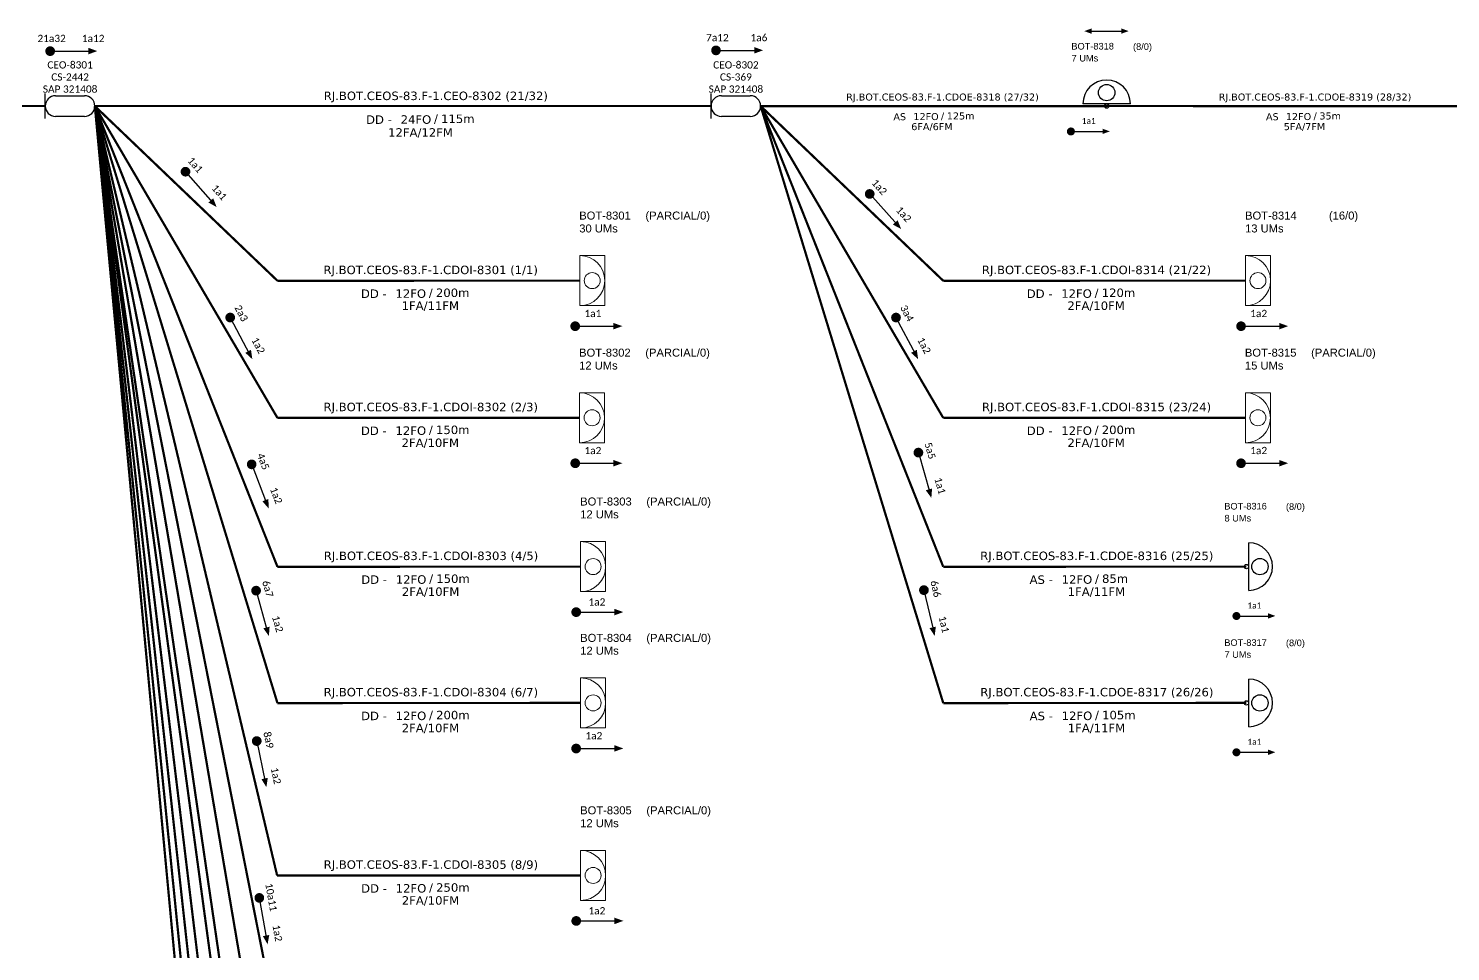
# Model space of a CAD drawing. Header units: metres. Extents: x -2 to 839, y -1 to 593.
# Drawn here: x 392.7 to 620.2, y 219 to 366.7 of the extents above; entities that cross this region are included whole.
import ezdxf
from ezdxf.enums import TextEntityAlignment as Align

# ---------------------------------------------------------------- set-up
doc = ezdxf.new("R2010")
doc.units = ezdxf.units.M
for name, color, linetype, lineweight in [("20.0-LEGENDA DOS CDO'S", 1, 'Continuous', 0), ('20.1-CDO_INTERIOR', 1, 'Continuous', 0), ('20.2-CDO_POSTE', 1, 'Continuous', 5), ('40.1-ETIQUETAS', 1, 'Continuous', 20)]:
    doc.layers.add(name, color=color, linetype=linetype, lineweight=lineweight)
for name, color, linetype in [('20.4-CEOS', 1, 'Continuous'), ('CAP a instalar', 1, 'Continuous'), ('CD de instalação futura', 8, 'Continuous'), ('SETA', 7, 'Continuous'), ('UNIFILAR', 7, 'Continuous')]:
    doc.layers.add(name, color=color, linetype=linetype)
doc.styles.add('ARIAL', font='arial.ttf')
doc.styles.add('siredit', font='verdana.ttf')
doc.styles.get("Standard").update_dxf_attribs({"font": 'arial.ttf'})
doc.linetypes.add('FENCELINE1', pattern='A,0.25,-0.1,[133,ltypeshp.shx,S=0.1,R=0,X=-0.1,Y=0],-0.1,1', length=1.45)

# ---------------------------------------------------------------- blocks, each defined once
blk = doc.blocks.new('CDOI_INT')
at = {"layer": '20.1-CDO_INTERIOR', "color": 0, "lineweight": 18}
blk.add_lwpolyline([(4.25, -4.25), (4.25, 4.25), (0, 4.25), (0, -4.25)], close=True, dxfattribs=at)
blk.add_circle((2.12, 0), 1.36, dxfattribs=at)
blk.add_arc((0, 0), 4.25, 270, 90, dxfattribs=at)
at = {"layer": "20.0-LEGENDA DOS CDO'S", "color": 0, "style": 'ARIAL'}
for tag, p in [('CDO_N', (-0.08, 10.38)), ('SPLITER_1', (21.18, 10.38)), ('SPLITER_2', (21.19, 8.68)), ('SAP', (-0.08, 6.23)), ('SURVEY', (-0.08, 8.2)), ('1:XX', (5.94, -2.22)), ('UMS', (5.94, -4.24))]:
    blk.add_attdef(tag, p, '', height=1.36, dxfattribs=at)
blk.add_attdef('FIBRAS_UTILIZADAS', text='', height=1.36, dxfattribs=at).set_placement((15.34, 10.38), align=Align.CENTER)
blk = doc.blocks.new('ETIQUETA_RS5F')
at = {"layer": '40.1-ETIQUETAS', "color": 0, "style": 'siredit'}
blk.add_text('/', height=1.5, dxfattribs=at).set_placement((1.55, -1.95), align=Align.MIDDLE_RIGHT)
for tag, p in [('ETIQUETA_R_SECUNDARIA', (1.18, 2.1)), ('ETIQUETA_R_PRIMARIA', (1.18, 4.1)), ('F_ATIVAS/F_MORTAS', (1.11, -4.24))]:
    blk.add_attdef(tag, text='', height=1.5, dxfattribs=at).set_placement(p, align=Align.MIDDLE_CENTER)
for tag, p in [('TIPO_CABO', (-6.62, -2.12)), ('CAP_CABO', (0.37, -2.09))]:
    blk.add_attdef(tag, text='', height=1.5, dxfattribs=at).set_placement(p, align=Align.MIDDLE_RIGHT)
blk.add_attdef('METROS', text='', height=1.5, dxfattribs=at).set_placement((2.11, -1.95), align=Align.MIDDLE_LEFT)
for tag, p in [('FUSÃO_1', (0.82, -8.39)), ('FUSÃO_2', (0.82, -10.6)), ('FUSÃO_3', (0.82, -12.93)), ('FUSÃO_4', (0.82, -15.14)), ('FUSÃO_5', (0.82, -17.16))]:
    blk.add_attdef(tag, text='', height=1.5, dxfattribs=at).set_placement(p, align=Align.CENTER)
blk = doc.blocks.new('CDOE-TEXTO PADRÃO')
at = {"layer": "20.0-LEGENDA DOS CDO'S", "color": 0, "style": 'ARIAL'}
for tag, p in [('CDO_N', (0.49, 7.39)), ('CORDOALHA', (0.5, 4.33)), ('SAP', (0.51, 1.67)), ('SPLITER_1', (0.59, -0.91)), ('SPLITER_2', (0.6, -3.55)), ('(XX-XX_F)S', (0.54, -8.29)), ('(XX-XX_L)S', (0.55, -10.83)), ('UMS', (0.55, -13.15))]:
    blk.add_attdef(tag, p, '', height=1.7, rotation=0.118, dxfattribs=at)
blk.add_attdef('FIBRAS_UTILIZADAS', text='', height=1.7, rotation=0.118, dxfattribs=at).set_placement((19.77, 7.43), align=Align.CENTER)
blk = doc.blocks.new('SAN')
at = {"layer": 'SETA'}
blk.add_lwpolyline([(-2.58, 0), (6.02, 0)], dxfattribs=at)
for points in [[(-2.1, -0.66), (-3.93, 0), (-2.1, 0.67)], [(5.33, 0.68), (7.16, 0.01), (5.33, -0.65)]]:
    blk.add_solid(points, dxfattribs=at)

msp = doc.modelspace()

# ---------------------------------------------------------------- linework, layer by layer
at = {"color": 7}
for p, q in [((569.02, 354.63), (561.4, 354.63)), ((587.94, 276.78), (587.94, 284.39)), ((587.94, 254.97), (587.94, 262.58))]:
    msp.add_line(p, q, dxfattribs=at)
at = {"const_width": 0.774}
for points in [[(395.76, 363.06, 1), (396.54, 363.06, 1)], [(502.31, 363.18, 1), (503.08, 363.18, 1)], [(417.55, 344.06, 1), (418.06, 343.48, 1)], [(527.03, 340.5, 1), (527.55, 339.92, 1)], [(424.78, 320.78, 1), (425.14, 320.09, 1)], [(531.32, 320.78, 1), (531.68, 320.09, 1)], [(479.78, 319.05, 1), (480.56, 319.05, 1)], [(586.33, 319.05, 1), (587.1, 319.05, 1)], [(534.98, 299.2, 1), (535.19, 298.45, 1)], [(428.26, 297.3, 1), (428.53, 296.58, 1)], [(479.78, 297.12, 1), (480.56, 297.12, 1)], [(586.33, 297.12, 1), (587.1, 297.12, 1)], [(429, 277.11, 1), (429.21, 276.36, 1)], [(535.88, 277.2, 1), (536.06, 276.44, 1)], [(479.94, 273.3, 1), (480.72, 273.3, 1)], [(429.13, 253.05, 1), (429.28, 252.29, 1)], [(479.93, 251.48, 1), (480.71, 251.48, 1)], [(429.55, 227.96, 1), (429.69, 227.2, 1)], [(479.94, 223.89, 1), (480.72, 223.89, 1)]]:
    msp.add_lwpolyline(points, format="xyb", close=True, dxfattribs=at)
at = {"color": 7, "const_width": 0.64}
for points in [[(559.17, 350.21, 1), (559.81, 350.21, 1)], [(585.66, 272.68, 1), (586.3, 272.68, 1)], [(585.66, 250.87, 1), (586.3, 250.87, 1)]]:
    msp.add_lwpolyline(points, format="xyb", close=True, dxfattribs=at)
at = {"color": 7}
for centre, radius in [((565.21, 356.43), 1.31), ((565.21, 354.27), 0.352), ((587.58, 280.58), 0.352), ((589.74, 280.59), 1.31), ((589.74, 258.77), 1.31), ((587.58, 258.77), 0.352)]:
    msp.add_circle(centre, radius, dxfattribs=at)
for centre, start, end in [((565.21, 354.63), 0, 180), ((587.94, 280.59), 270, 90), ((587.94, 258.77), 270, 90)]:
    msp.add_arc(centre, 3.81, start, end, dxfattribs=at)
at = {"layer": '20.4-CEOS', "color": 7}
for p, q in [((397.02, 355.92), (401.65, 355.92)), ((401.65, 352.62), (397.02, 352.62))]:
    msp.add_line(p, q, dxfattribs=at)
at = {"layer": '20.4-CEOS', "color": 5}
for p, q in [((503.56, 355.92), (508.19, 355.92)), ((508.19, 352.62), (503.56, 352.62))]:
    msp.add_line(p, q, dxfattribs=at)
at = {"layer": '20.4-CEOS', "color": 7}
msp.add_lwpolyline([(395.37, 352.28), (395.37, 356.26)], dxfattribs=at)
at = {"layer": '20.4-CEOS', "color": 5}
msp.add_lwpolyline([(501.92, 352.28), (501.92, 356.26)], dxfattribs=at)
at = {"layer": '20.4-CEOS', "color": 7}
for centre, start, end in [((397.02, 354.27), 90, 270), ((401.65, 354.27), 270, 90)]:
    msp.add_arc(centre, 1.65, start, end, dxfattribs=at)
at = {"layer": '20.4-CEOS', "color": 5}
for centre, start, end in [((503.56, 354.27), 90, 270), ((508.19, 354.27), 270, 90)]:
    msp.add_arc(centre, 1.65, start, end, dxfattribs=at)
at = {"layer": 'CAP a instalar', "color": 7, "ltscale": 7, "const_width": 0.299}
for points in [[(292.68, 354.27), (395.37, 354.27)], [(403.3, 354.27), (501.92, 354.27)]]:
    msp.add_lwpolyline(points, dxfattribs=at)
at = {"layer": 'CAP a instalar', "color": 8, "ltscale": 7, "const_width": 0.361}
for points in [[(403.3, 354.27), (432.52, 326.32)], [(403.3, 354.27), (432.52, 304.38)], [(403.3, 354.27), (432.52, 280.56)], [(403.3, 354.27), (432.52, 258.75)], [(432.47, 231.16), (403.3, 354.27)], [(432.52, 206.69), (403.3, 354.27)], [(432.16, 184.76), (403.3, 354.27)], [(431.56, 160.88), (403.3, 354.27)], [(432.52, 139.12), (403.3, 354.27)], [(432.47, 112.85), (403.3, 354.27)], [(432.52, 88.38), (403.3, 354.27)], [(509.84, 354.27), (539.06, 304.38)], [(432.52, 326.32), (480.89, 326.34)], [(432.52, 304.38), (480.87, 304.4)], [(539.06, 304.38), (587.41, 304.4)], [(432.52, 280.56), (481.04, 280.58)], [(432.52, 258.75), (481.04, 258.77)], [(432.47, 231.16), (481.04, 231.17)]]:
    msp.add_lwpolyline(points, dxfattribs=at)
at = {"layer": 'CAP a instalar', "color": 7, "linetype": 'FENCELINE1', "ltscale": 3, "const_width": 0.361}
for points in [[(432.52, 64.25), (403.3, 354.27)], [(432.52, 42.43), (403.3, 354.27)], [(509.84, 354.27), (539.06, 280.56)], [(509.84, 354.27), (539.06, 258.75)], [(509.84, 354.27), (565.21, 354.27)], [(579.05, 354.27), (628.4, 354.27)], [(539.06, 280.56), (587.58, 280.58)], [(539.06, 258.75), (587.58, 258.77)]]:
    msp.add_lwpolyline(points, dxfattribs=at)
at = {"layer": 'CAP a instalar', "color": 1, "ltscale": 7, "const_width": 0.361}
for points in [[(509.84, 354.27), (539.06, 326.32)], [(539.06, 326.32), (587.43, 326.34)]]:
    msp.add_lwpolyline(points, dxfattribs=at)
at = {"layer": 'CAP a instalar', "color": 7, "linetype": 'FENCELINE1', "ltscale": 7, "const_width": 0.299}
msp.add_lwpolyline([(565.21, 354.27), (579.05, 354.27)], dxfattribs=at)
at = {"layer": 'SETA'}
for points in [[(396.15, 363.06), (402.81, 363.06)], [(502.69, 363.18), (509.35, 363.18)], [(417.81, 343.77), (422.2, 338.77)], [(527.29, 340.21), (531.73, 335.25)], [(424.96, 320.43), (428.07, 314.55)], [(480.17, 319.05), (486.83, 319.05)], [(531.5, 320.43), (534.62, 314.55)], [(586.71, 319.05), (593.37, 319.05)], [(535.09, 298.83), (536.91, 292.42)], [(428.4, 296.94), (430.78, 290.72)], [(480.17, 297.12), (486.83, 297.12)], [(586.71, 297.12), (593.37, 297.12)], [(429.1, 276.73), (430.9, 270.33)], [(535.97, 276.82), (537.48, 270.34)], [(480.33, 273.3), (486.99, 273.3)], [(429.21, 252.67), (430.56, 246.15)], [(480.32, 251.48), (486.98, 251.48)], [(429.62, 227.58), (430.78, 221.02)], [(480.33, 223.89), (486.99, 223.89)]]:
    msp.add_lwpolyline(points, dxfattribs=at)
at = {"layer": 'SETA', "color": 7}
for points in [[(559.49, 350.21), (564.99, 350.21)], [(585.98, 272.68), (591.48, 272.68)], [(585.98, 250.87), (591.48, 250.87)]]:
    msp.add_lwpolyline(points, dxfattribs=at)
at = {"layer": 'SETA'}
for points in [[(402.27, 363.59), (403.69, 363.07), (402.27, 362.55)], [(508.82, 363.71), (510.24, 363.19), (508.82, 362.68)], [(422.24, 339.52), (422.79, 338.11), (421.47, 338.84)], [(531.76, 336), (532.32, 334.6), (530.99, 335.31)], [(486.29, 319.57), (487.71, 319.06), (486.29, 318.54)], [(592.84, 319.57), (594.25, 319.06), (592.84, 318.54)], [(428.29, 315.27), (428.5, 313.77), (427.38, 314.79)], [(534.83, 315.27), (535.04, 313.77), (533.92, 314.79)], [(486.29, 297.64), (487.71, 297.13), (486.29, 296.61)], [(592.84, 297.64), (594.25, 297.13), (592.84, 296.61)], [(431.08, 291.41), (431.1, 289.9), (430.11, 291.04)], [(537.27, 293.08), (537.16, 291.57), (536.27, 292.8)], [(486.45, 273.82), (487.87, 273.31), (486.45, 272.79)], [(431.26, 270.98), (431.15, 269.48), (430.27, 270.7)], [(537.87, 270.98), (537.69, 269.48), (536.87, 270.74)], [(486.44, 252.01), (487.86, 251.49), (486.44, 250.98)], [(430.97, 246.78), (430.75, 245.29), (429.96, 246.57)], [(486.45, 224.41), (487.87, 223.9), (486.45, 223.38)], [(431.21, 221.64), (430.94, 220.15), (430.19, 221.46)]]:
    msp.add_solid(points, dxfattribs=at)
at = {"layer": 'SETA', "color": 7}
for points in [[(564.55, 350.65), (565.72, 350.22), (564.55, 349.8)], [(591.04, 273.12), (592.21, 272.69), (591.04, 272.26)], [(591.04, 251.3), (592.21, 250.88), (591.04, 250.45)]]:
    msp.add_solid(points, dxfattribs=at)

# ---------------------------------------------------------------- block references
at = {"layer": '20.2-CDO_POSTE', "color": 7}
ref = msp.add_blockref('CDOE-TEXTO PADRÃO', (564.1, 356.22), dxfattribs=dict(at, xscale=0.6220800018310548, yscale=0.6220800018310548, zscale=0.6220800018310548))
ref.add_attrib('CDO_N', 'BOT-8318', (559.56, 363.31), dxfattribs={"layer": "20.0-LEGENDA DOS CDO'S", "color": 0, "height": 1.057, "rotation": 0.118, "style": 'ARIAL'})
ref.add_attrib('CORDOALHA', '7 UMs', (559.6, 361.4), dxfattribs={"layer": "20.0-LEGENDA DOS CDO'S", "color": 0, "height": 1.057, "rotation": 0.118, "style": 'ARIAL'})
ref.add_attrib('FIBRAS_UTILIZADAS', '       (8/0)', dxfattribs={"layer": "20.0-LEGENDA DOS CDO'S", "color": 0, "height": 1.0574, "rotation": 0.118, "style": 'ARIAL'}).set_placement((569.51, 363.26), align=Align.CENTER)
ref = msp.add_blockref('CDOE-TEXTO PADRÃO', (588.57, 282.63), dxfattribs=dict(at, xscale=0.6220800018310548, yscale=0.6220800018310548, zscale=0.6220800018310548))
ref.add_attrib('CDO_N', 'BOT-8316', (584.03, 289.71), dxfattribs={"layer": "20.0-LEGENDA DOS CDO'S", "color": 0, "height": 1.057, "rotation": 0.118, "style": 'ARIAL'})
ref.add_attrib('CORDOALHA', '8 UMs', (584.07, 287.8), dxfattribs={"layer": "20.0-LEGENDA DOS CDO'S", "color": 0, "height": 1.057, "rotation": 0.118, "style": 'ARIAL'})
ref.add_attrib('FIBRAS_UTILIZADAS', '       (8/0)', dxfattribs={"layer": "20.0-LEGENDA DOS CDO'S", "color": 0, "height": 1.0574, "rotation": 0.118, "style": 'ARIAL'}).set_placement((593.98, 289.66), align=Align.CENTER)
ref = msp.add_blockref('CDOE-TEXTO PADRÃO', (588.57, 260.81), dxfattribs=dict(at, xscale=0.6220800018310548, yscale=0.6220800018310548, zscale=0.6220800018310548))
ref.add_attrib('CDO_N', 'BOT-8317', (584.03, 267.89), dxfattribs={"layer": "20.0-LEGENDA DOS CDO'S", "color": 0, "height": 1.057, "rotation": 0.118, "style": 'ARIAL'})
ref.add_attrib('CORDOALHA', '7 UMs', (584.07, 265.99), dxfattribs={"layer": "20.0-LEGENDA DOS CDO'S", "color": 0, "height": 1.057, "rotation": 0.118, "style": 'ARIAL'})
ref.add_attrib('FIBRAS_UTILIZADAS', '       (8/0)', dxfattribs={"layer": "20.0-LEGENDA DOS CDO'S", "color": 0, "height": 1.0574, "rotation": 0.118, "style": 'ARIAL'}).set_placement((593.98, 267.85), align=Align.CENTER)
at = {"layer": '40.1-ETIQUETAS', "color": 7}
ref = msp.add_blockref('ETIQUETA_RS5F', (538.05, 354.15), dxfattribs=dict(at, xscale=0.7464959904004353, yscale=0.7464959904004353, zscale=0.7464959904004353))
ref.add_attrib('ETIQUETA_R_SECUNDARIA', 'RJ.BOT.CEOS-83.F-1.CDOE-8318 (27/32)', dxfattribs={"color": 0, "height": 1.1197, "style": 'siredit'}).set_placement((538.94, 355.72), align=Align.MIDDLE_CENTER)
ref.add_attrib('TIPO_CABO', 'AS', dxfattribs={"color": 0, "height": 1.12, "style": 'siredit'}).set_placement((533.11, 352.57), align=Align.MIDDLE_RIGHT)
ref.add_attrib('CAP_CABO', '12FO', dxfattribs={"color": 0, "height": 1.12, "style": 'siredit'}).set_placement((538.33, 352.59), align=Align.MIDDLE_RIGHT)
ref.add_attrib('METROS', '125m', dxfattribs={"color": 0, "height": 1.12, "style": 'siredit'}).set_placement((539.63, 352.69), align=Align.MIDDLE_LEFT)
ref.add_attrib('F_ATIVAS/F_MORTAS', '6FA/6FM', dxfattribs={"color": 0, "height": 1.12, "style": 'siredit'}).set_placement((537.25, 350.98), align=Align.MIDDLE_CENTER)
ref = msp.add_blockref('ETIQUETA_RS5F', (597.67, 354.15), dxfattribs=dict(at, xscale=0.7464959904004353, yscale=0.7464959904004353, zscale=0.7464959904004353))
ref.add_attrib('ETIQUETA_R_SECUNDARIA', 'RJ.BOT.CEOS-83.F-1.CDOE-8319 (28/32)', dxfattribs={"color": 0, "height": 1.1197, "style": 'siredit'}).set_placement((598.55, 355.72), align=Align.MIDDLE_CENTER)
ref.add_attrib('TIPO_CABO', 'AS', dxfattribs={"color": 0, "height": 1.12, "style": 'siredit'}).set_placement((592.73, 352.57), align=Align.MIDDLE_RIGHT)
ref.add_attrib('CAP_CABO', '12FO', dxfattribs={"color": 0, "height": 1.12, "style": 'siredit'}).set_placement((597.94, 352.59), align=Align.MIDDLE_RIGHT)
ref.add_attrib('METROS', '35m', dxfattribs={"color": 0, "height": 1.12, "style": 'siredit'}).set_placement((599.25, 352.69), align=Align.MIDDLE_LEFT)
ref.add_attrib('F_ATIVAS/F_MORTAS', '5FA/7FM', dxfattribs={"color": 0, "height": 1.12, "style": 'siredit'}).set_placement((596.86, 350.98), align=Align.MIDDLE_CENTER)
at = {"layer": 'CAP a instalar', "color": 7, "linetype": 'FENCELINE1', "ltscale": 7}
ref = msp.add_blockref('ETIQUETA_RS5F', (456.79, 354.01), dxfattribs=dict(at, xscale=0.903260148383124, yscale=0.9032601483838154, zscale=0.9032601483839994))
ref.add_attrib('ETIQUETA_R_SECUNDARIA', 'RJ.BOT.CEOS-83.F-1.CEO-8302 (21/32)', dxfattribs={"layer": '40.1-ETIQUETAS', "color": 0, "height": 1.3549, "style": 'siredit'}).set_placement((457.86, 355.91), align=Align.MIDDLE_CENTER)
ref.add_attrib('TIPO_CABO', 'DD -', dxfattribs={"layer": '40.1-ETIQUETAS', "color": 0, "height": 1.355, "style": 'siredit'}).set_placement((450.82, 352.1), align=Align.MIDDLE_RIGHT)
ref.add_attrib('CAP_CABO', '24FO', dxfattribs={"layer": '40.1-ETIQUETAS', "color": 0, "height": 1.355, "style": 'siredit'}).set_placement((457.13, 352.12), align=Align.MIDDLE_RIGHT)
ref.add_attrib('METROS', '115m', dxfattribs={"layer": '40.1-ETIQUETAS', "color": 0, "height": 1.355, "style": 'siredit'}).set_placement((458.7, 352.24), align=Align.MIDDLE_LEFT)
ref.add_attrib('F_ATIVAS/F_MORTAS', '12FA/12FM', dxfattribs={"layer": '40.1-ETIQUETAS', "color": 0, "height": 1.355, "style": 'siredit'}).set_placement((455.41, 350.05), align=Align.MIDDLE_CENTER)
at = {"layer": 'CAP a instalar', "color": 8, "linetype": 'FENCELINE1', "ltscale": 7}
ref = msp.add_blockref('ETIQUETA_RS5F', (455.97, 326.16), dxfattribs=dict(at, xscale=0.903260148383124, yscale=0.9032601483838154, zscale=0.9032601483839994))
ref.add_attrib('ETIQUETA_R_SECUNDARIA', 'RJ.BOT.CEOS-83.F-1.CDOI-8301 (1/1)', dxfattribs={"layer": '40.1-ETIQUETAS', "color": 0, "height": 1.3549, "style": 'siredit'}).set_placement((457.04, 328.06), align=Align.MIDDLE_CENTER)
ref.add_attrib('TIPO_CABO', 'DD -', dxfattribs={"layer": '40.1-ETIQUETAS', "color": 0, "height": 1.355, "style": 'siredit'}).set_placement((450, 324.25), align=Align.MIDDLE_RIGHT)
ref.add_attrib('CAP_CABO', '12FO', dxfattribs={"layer": '40.1-ETIQUETAS', "color": 0, "height": 1.355, "style": 'siredit'}).set_placement((456.3, 324.27), align=Align.MIDDLE_RIGHT)
ref.add_attrib('METROS', '200m', dxfattribs={"layer": '40.1-ETIQUETAS', "color": 0, "height": 1.355, "style": 'siredit'}).set_placement((457.88, 324.4), align=Align.MIDDLE_LEFT)
ref.add_attrib('F_ATIVAS/F_MORTAS', '1FA/11FM', dxfattribs={"layer": '40.1-ETIQUETAS', "color": 0, "height": 1.355, "style": 'siredit'}).set_placement((456.98, 322.33), align=Align.MIDDLE_CENTER)
at = {"layer": 'CAP a instalar', "color": 1, "linetype": 'FENCELINE1', "ltscale": 7}
ref = msp.add_blockref('ETIQUETA_RS5F', (562.51, 326.16), dxfattribs=dict(at, xscale=0.903260148383124, yscale=0.9032601483838154, zscale=0.9032601483839994))
ref.add_attrib('ETIQUETA_R_SECUNDARIA', 'RJ.BOT.CEOS-83.F-1.CDOI-8314 (21/22)', dxfattribs={"layer": '40.1-ETIQUETAS', "color": 0, "height": 1.3549, "style": 'siredit'}).set_placement((563.58, 328.06), align=Align.MIDDLE_CENTER)
ref.add_attrib('TIPO_CABO', 'DD -', dxfattribs={"layer": '40.1-ETIQUETAS', "color": 0, "height": 1.355, "style": 'siredit'}).set_placement((556.54, 324.25), align=Align.MIDDLE_RIGHT)
ref.add_attrib('CAP_CABO', '12FO', dxfattribs={"layer": '40.1-ETIQUETAS', "color": 0, "height": 1.355, "style": 'siredit'}).set_placement((562.84, 324.27), align=Align.MIDDLE_RIGHT)
ref.add_attrib('METROS', '120m', dxfattribs={"layer": '40.1-ETIQUETAS', "color": 0, "height": 1.355, "style": 'siredit'}).set_placement((564.42, 324.4), align=Align.MIDDLE_LEFT)
ref.add_attrib('F_ATIVAS/F_MORTAS', '2FA/10FM', dxfattribs={"layer": '40.1-ETIQUETAS', "color": 0, "height": 1.355, "style": 'siredit'}).set_placement((563.52, 322.33), align=Align.MIDDLE_CENTER)
at = {"layer": 'CAP a instalar', "color": 8, "linetype": 'FENCELINE1', "ltscale": 7}
ref = msp.add_blockref('ETIQUETA_RS5F', (455.98, 304.23), dxfattribs=dict(at, xscale=0.903260148383124, yscale=0.9032601483838154, zscale=0.9032601483839994))
ref.add_attrib('ETIQUETA_R_SECUNDARIA', 'RJ.BOT.CEOS-83.F-1.CDOI-8302 (2/3)', dxfattribs={"layer": '40.1-ETIQUETAS', "color": 0, "height": 1.3549, "style": 'siredit'}).set_placement((457.05, 306.13), align=Align.MIDDLE_CENTER)
ref.add_attrib('TIPO_CABO', 'DD -', dxfattribs={"layer": '40.1-ETIQUETAS', "color": 0, "height": 1.355, "style": 'siredit'}).set_placement((450, 302.32), align=Align.MIDDLE_RIGHT)
ref.add_attrib('CAP_CABO', '12FO', dxfattribs={"layer": '40.1-ETIQUETAS', "color": 0, "height": 1.355, "style": 'siredit'}).set_placement((456.31, 302.34), align=Align.MIDDLE_RIGHT)
ref.add_attrib('METROS', '150m', dxfattribs={"layer": '40.1-ETIQUETAS', "color": 0, "height": 1.355, "style": 'siredit'}).set_placement((457.89, 302.47), align=Align.MIDDLE_LEFT)
ref.add_attrib('F_ATIVAS/F_MORTAS', '2FA/10FM', dxfattribs={"layer": '40.1-ETIQUETAS', "color": 0, "height": 1.355, "style": 'siredit'}).set_placement((456.98, 300.4), align=Align.MIDDLE_CENTER)
ref = msp.add_blockref('ETIQUETA_RS5F', (562.52, 304.23), dxfattribs=dict(at, xscale=0.903260148383124, yscale=0.9032601483838154, zscale=0.9032601483839994))
ref.add_attrib('ETIQUETA_R_SECUNDARIA', 'RJ.BOT.CEOS-83.F-1.CDOI-8315 (23/24)', dxfattribs={"layer": '40.1-ETIQUETAS', "color": 0, "height": 1.3549, "style": 'siredit'}).set_placement((563.59, 306.13), align=Align.MIDDLE_CENTER)
ref.add_attrib('TIPO_CABO', 'DD -', dxfattribs={"layer": '40.1-ETIQUETAS', "color": 0, "height": 1.355, "style": 'siredit'}).set_placement((556.55, 302.32), align=Align.MIDDLE_RIGHT)
ref.add_attrib('CAP_CABO', '12FO', dxfattribs={"layer": '40.1-ETIQUETAS', "color": 0, "height": 1.355, "style": 'siredit'}).set_placement((562.85, 302.34), align=Align.MIDDLE_RIGHT)
ref.add_attrib('METROS', '200m', dxfattribs={"layer": '40.1-ETIQUETAS', "color": 0, "height": 1.355, "style": 'siredit'}).set_placement((564.43, 302.47), align=Align.MIDDLE_LEFT)
ref.add_attrib('F_ATIVAS/F_MORTAS', '2FA/10FM', dxfattribs={"layer": '40.1-ETIQUETAS', "color": 0, "height": 1.355, "style": 'siredit'}).set_placement((563.53, 300.4), align=Align.MIDDLE_CENTER)
ref = msp.add_blockref('ETIQUETA_RS5F', (456.02, 280.41), dxfattribs=dict(at, xscale=0.903260148383124, yscale=0.9032601483838154, zscale=0.9032601483839994))
ref.add_attrib('ETIQUETA_R_SECUNDARIA', 'RJ.BOT.CEOS-83.F-1.CDOI-8303 (4/5)', dxfattribs={"layer": '40.1-ETIQUETAS', "color": 0, "height": 1.3549, "style": 'siredit'}).set_placement((457.09, 282.31), align=Align.MIDDLE_CENTER)
ref.add_attrib('TIPO_CABO', 'DD -', dxfattribs={"layer": '40.1-ETIQUETAS', "color": 0, "height": 1.355, "style": 'siredit'}).set_placement((450.05, 278.5), align=Align.MIDDLE_RIGHT)
ref.add_attrib('CAP_CABO', '12FO', dxfattribs={"layer": '40.1-ETIQUETAS', "color": 0, "height": 1.355, "style": 'siredit'}).set_placement((456.35, 278.52), align=Align.MIDDLE_RIGHT)
ref.add_attrib('METROS', '150m', dxfattribs={"layer": '40.1-ETIQUETAS', "color": 0, "height": 1.355, "style": 'siredit'}).set_placement((457.93, 278.65), align=Align.MIDDLE_LEFT)
ref.add_attrib('F_ATIVAS/F_MORTAS', '2FA/10FM', dxfattribs={"layer": '40.1-ETIQUETAS', "color": 0, "height": 1.355, "style": 'siredit'}).set_placement((457.03, 276.58), align=Align.MIDDLE_CENTER)
at = {"layer": 'CAP a instalar', "color": 7, "linetype": 'FENCELINE1', "ltscale": 7}
ref = msp.add_blockref('ETIQUETA_RS5F', (562.57, 280.41), dxfattribs=dict(at, xscale=0.903260148383124, yscale=0.9032601483838154, zscale=0.9032601483839994))
ref.add_attrib('ETIQUETA_R_SECUNDARIA', 'RJ.BOT.CEOS-83.F-1.CDOE-8316 (25/25)', dxfattribs={"layer": '40.1-ETIQUETAS', "color": 0, "height": 1.3549, "style": 'siredit'}).set_placement((563.63, 282.31), align=Align.MIDDLE_CENTER)
ref.add_attrib('TIPO_CABO', 'AS -', dxfattribs={"layer": '40.1-ETIQUETAS', "color": 0, "height": 1.355, "style": 'siredit'}).set_placement((556.59, 278.5), align=Align.MIDDLE_RIGHT)
ref.add_attrib('CAP_CABO', '12FO', dxfattribs={"layer": '40.1-ETIQUETAS', "color": 0, "height": 1.355, "style": 'siredit'}).set_placement((562.9, 278.52), align=Align.MIDDLE_RIGHT)
ref.add_attrib('METROS', '85m', dxfattribs={"layer": '40.1-ETIQUETAS', "color": 0, "height": 1.355, "style": 'siredit'}).set_placement((564.47, 278.65), align=Align.MIDDLE_LEFT)
ref.add_attrib('F_ATIVAS/F_MORTAS', '1FA/11FM', dxfattribs={"layer": '40.1-ETIQUETAS', "color": 0, "height": 1.355, "style": 'siredit'}).set_placement((563.57, 276.58), align=Align.MIDDLE_CENTER)
at = {"layer": 'CAP a instalar', "color": 8, "linetype": 'FENCELINE1', "ltscale": 7}
ref = msp.add_blockref('ETIQUETA_RS5F', (456, 258.6), dxfattribs=dict(at, xscale=0.903260148383124, yscale=0.9032601483838154, zscale=0.9032601483839994))
ref.add_attrib('ETIQUETA_R_SECUNDARIA', 'RJ.BOT.CEOS-83.F-1.CDOI-8304 (6/7)', dxfattribs={"layer": '40.1-ETIQUETAS', "color": 0, "height": 1.3549, "style": 'siredit'}).set_placement((457.07, 260.5), align=Align.MIDDLE_CENTER)
ref.add_attrib('TIPO_CABO', 'DD -', dxfattribs={"layer": '40.1-ETIQUETAS', "color": 0, "height": 1.355, "style": 'siredit'}).set_placement((450.02, 256.69), align=Align.MIDDLE_RIGHT)
ref.add_attrib('CAP_CABO', '12FO', dxfattribs={"layer": '40.1-ETIQUETAS', "color": 0, "height": 1.355, "style": 'siredit'}).set_placement((456.33, 256.71), align=Align.MIDDLE_RIGHT)
ref.add_attrib('METROS', '200m', dxfattribs={"layer": '40.1-ETIQUETAS', "color": 0, "height": 1.355, "style": 'siredit'}).set_placement((457.91, 256.83), align=Align.MIDDLE_LEFT)
ref.add_attrib('F_ATIVAS/F_MORTAS', '2FA/10FM', dxfattribs={"layer": '40.1-ETIQUETAS', "color": 0, "height": 1.355, "style": 'siredit'}).set_placement((457, 254.76), align=Align.MIDDLE_CENTER)
at = {"layer": 'CAP a instalar', "color": 7, "linetype": 'FENCELINE1', "ltscale": 7}
ref = msp.add_blockref('ETIQUETA_RS5F', (562.57, 258.6), dxfattribs=dict(at, xscale=0.903260148383124, yscale=0.9032601483838154, zscale=0.9032601483839994))
ref.add_attrib('ETIQUETA_R_SECUNDARIA', 'RJ.BOT.CEOS-83.F-1.CDOE-8317 (26/26)', dxfattribs={"layer": '40.1-ETIQUETAS', "color": 0, "height": 1.3549, "style": 'siredit'}).set_placement((563.64, 260.5), align=Align.MIDDLE_CENTER)
ref.add_attrib('TIPO_CABO', 'AS -', dxfattribs={"layer": '40.1-ETIQUETAS', "color": 0, "height": 1.355, "style": 'siredit'}).set_placement((556.6, 256.69), align=Align.MIDDLE_RIGHT)
ref.add_attrib('CAP_CABO', '12FO', dxfattribs={"layer": '40.1-ETIQUETAS', "color": 0, "height": 1.355, "style": 'siredit'}).set_placement((562.91, 256.71), align=Align.MIDDLE_RIGHT)
ref.add_attrib('METROS', '105m', dxfattribs={"layer": '40.1-ETIQUETAS', "color": 0, "height": 1.355, "style": 'siredit'}).set_placement((564.48, 256.83), align=Align.MIDDLE_LEFT)
ref.add_attrib('F_ATIVAS/F_MORTAS', '1FA/11FM', dxfattribs={"layer": '40.1-ETIQUETAS', "color": 0, "height": 1.355, "style": 'siredit'}).set_placement((563.58, 254.76), align=Align.MIDDLE_CENTER)
at = {"layer": 'CAP a instalar', "color": 8, "linetype": 'FENCELINE1', "ltscale": 7}
ref = msp.add_blockref('ETIQUETA_RS5F', (456.01, 231.01), dxfattribs=dict(at, xscale=0.903260148383124, yscale=0.9032601483838154, zscale=0.9032601483839994))
ref.add_attrib('ETIQUETA_R_SECUNDARIA', 'RJ.BOT.CEOS-83.F-1.CDOI-8305 (8/9)', dxfattribs={"layer": '40.1-ETIQUETAS', "color": 0, "height": 1.3549, "style": 'siredit'}).set_placement((457.07, 232.91), align=Align.MIDDLE_CENTER)
ref.add_attrib('TIPO_CABO', 'DD -', dxfattribs={"layer": '40.1-ETIQUETAS', "color": 0, "height": 1.355, "style": 'siredit'}).set_placement((450.03, 229.09), align=Align.MIDDLE_RIGHT)
ref.add_attrib('CAP_CABO', '12FO', dxfattribs={"layer": '40.1-ETIQUETAS', "color": 0, "height": 1.355, "style": 'siredit'}).set_placement((456.34, 229.11), align=Align.MIDDLE_RIGHT)
ref.add_attrib('METROS', '250m', dxfattribs={"layer": '40.1-ETIQUETAS', "color": 0, "height": 1.355, "style": 'siredit'}).set_placement((457.91, 229.24), align=Align.MIDDLE_LEFT)
ref.add_attrib('F_ATIVAS/F_MORTAS', '2FA/10FM', dxfattribs={"layer": '40.1-ETIQUETAS', "color": 0, "height": 1.355, "style": 'siredit'}).set_placement((457.01, 227.17), align=Align.MIDDLE_CENTER)
at = {"layer": 'CD de instalação futura', "color": 8, "ltscale": 11}
ref = msp.add_blockref('CDOI_INT', (480.89, 326.34), dxfattribs=dict(at, xscale=0.941218347860413, yscale=0.941218347860413, zscale=0.941218347860413))
ref.add_attrib('CDO_N', 'BOT-8301', (480.81, 336.11), dxfattribs={"layer": "20.0-LEGENDA DOS CDO'S", "color": 0, "height": 1.28, "style": 'ARIAL'})
ref.add_attrib('FIBRAS_UTILIZADAS', '     (PARCIAL/0)', dxfattribs={"layer": "20.0-LEGENDA DOS CDO'S", "color": 0, "height": 1.2803, "style": 'ARIAL'}).set_placement((495.33, 336.11), align=Align.CENTER)
ref.add_attrib('SURVEY', '30 UMs', (480.82, 334.05), dxfattribs={"layer": "20.0-LEGENDA DOS CDO'S", "color": 0, "height": 1.28, "style": 'ARIAL'})
at = {"layer": 'CD de instalação futura', "color": 1, "ltscale": 11}
ref = msp.add_blockref('CDOI_INT', (587.43, 326.34), dxfattribs=dict(at, xscale=0.941218347860413, yscale=0.941218347860413, zscale=0.941218347860413))
ref.add_attrib('CDO_N', 'BOT-8314', (587.36, 336.11), dxfattribs={"layer": "20.0-LEGENDA DOS CDO'S", "color": 0, "height": 1.28, "style": 'ARIAL'})
ref.add_attrib('FIBRAS_UTILIZADAS', '     (16/0)', dxfattribs={"layer": "20.0-LEGENDA DOS CDO'S", "color": 0, "height": 1.2803, "style": 'ARIAL'}).set_placement((601.87, 336.11), align=Align.CENTER)
ref.add_attrib('SURVEY', '13 UMs', (587.36, 334.05), dxfattribs={"layer": "20.0-LEGENDA DOS CDO'S", "color": 0, "height": 1.28, "style": 'ARIAL'})
at = {"layer": 'CD de instalação futura', "color": 8, "ltscale": 11}
ref = msp.add_blockref('CDOI_INT', (480.87, 304.4), dxfattribs=dict(at, xscale=0.941218347860413, yscale=0.941218347860413, zscale=0.941218347860413))
ref.add_attrib('CDO_N', 'BOT-8302', (480.79, 314.18), dxfattribs={"layer": "20.0-LEGENDA DOS CDO'S", "color": 0, "height": 1.28, "style": 'ARIAL'})
ref.add_attrib('FIBRAS_UTILIZADAS', '     (PARCIAL/0)', dxfattribs={"layer": "20.0-LEGENDA DOS CDO'S", "color": 0, "height": 1.2803, "style": 'ARIAL'}).set_placement((495.31, 314.18), align=Align.CENTER)
ref.add_attrib('SURVEY', '12 UMs', (480.8, 312.12), dxfattribs={"layer": "20.0-LEGENDA DOS CDO'S", "color": 0, "height": 1.28, "style": 'ARIAL'})
ref = msp.add_blockref('CDOI_INT', (587.41, 304.4), dxfattribs=dict(at, xscale=0.941218347860413, yscale=0.941218347860413, zscale=0.941218347860413))
ref.add_attrib('CDO_N', 'BOT-8315', (587.33, 314.18), dxfattribs={"layer": "20.0-LEGENDA DOS CDO'S", "color": 0, "height": 1.28, "style": 'ARIAL'})
ref.add_attrib('FIBRAS_UTILIZADAS', '     (PARCIAL/0)', dxfattribs={"layer": "20.0-LEGENDA DOS CDO'S", "color": 0, "height": 1.2803, "style": 'ARIAL'}).set_placement((601.85, 314.18), align=Align.CENTER)
ref.add_attrib('SURVEY', '15 UMs', (587.34, 312.12), dxfattribs={"layer": "20.0-LEGENDA DOS CDO'S", "color": 0, "height": 1.28, "style": 'ARIAL'})
ref = msp.add_blockref('CDOI_INT', (481.04, 280.58), dxfattribs=dict(at, xscale=0.941218347860413, yscale=0.941218347860413, zscale=0.941218347860413))
ref.add_attrib('CDO_N', 'BOT-8303', (480.96, 290.36), dxfattribs={"layer": "20.0-LEGENDA DOS CDO'S", "color": 0, "height": 1.28, "style": 'ARIAL'})
ref.add_attrib('FIBRAS_UTILIZADAS', '     (PARCIAL/0)', dxfattribs={"layer": "20.0-LEGENDA DOS CDO'S", "color": 0, "height": 1.2803, "style": 'ARIAL'}).set_placement((495.48, 290.36), align=Align.CENTER)
ref.add_attrib('SURVEY', '12 UMs', (480.97, 288.3), dxfattribs={"layer": "20.0-LEGENDA DOS CDO'S", "color": 0, "height": 1.28, "style": 'ARIAL'})
ref = msp.add_blockref('CDOI_INT', (481.04, 258.77), dxfattribs=dict(at, xscale=0.941218347860413, yscale=0.941218347860413, zscale=0.941218347860413))
ref.add_attrib('CDO_N', 'BOT-8304', (480.96, 268.54), dxfattribs={"layer": "20.0-LEGENDA DOS CDO'S", "color": 0, "height": 1.28, "style": 'ARIAL'})
ref.add_attrib('FIBRAS_UTILIZADAS', '     (PARCIAL/0)', dxfattribs={"layer": "20.0-LEGENDA DOS CDO'S", "color": 0, "height": 1.2803, "style": 'ARIAL'}).set_placement((495.48, 268.54), align=Align.CENTER)
ref.add_attrib('SURVEY', '12 UMs', (480.97, 266.49), dxfattribs={"layer": "20.0-LEGENDA DOS CDO'S", "color": 0, "height": 1.28, "style": 'ARIAL'})
ref = msp.add_blockref('CDOI_INT', (481.04, 231.17), dxfattribs=dict(at, xscale=0.941218347860413, yscale=0.941218347860413, zscale=0.941218347860413))
ref.add_attrib('CDO_N', 'BOT-8305', (480.96, 240.95), dxfattribs={"layer": "20.0-LEGENDA DOS CDO'S", "color": 0, "height": 1.28, "style": 'ARIAL'})
ref.add_attrib('FIBRAS_UTILIZADAS', '     (PARCIAL/0)', dxfattribs={"layer": "20.0-LEGENDA DOS CDO'S", "color": 0, "height": 1.2803, "style": 'ARIAL'}).set_placement((495.48, 240.95), align=Align.CENTER)
ref.add_attrib('SURVEY', '12 UMs', (480.97, 238.89), dxfattribs={"layer": "20.0-LEGENDA DOS CDO'S", "color": 0, "height": 1.28, "style": 'ARIAL'})
at = {"layer": 'UNIFILAR', "color": 5, "lineweight": -3, "xscale": 0.6400000000000001, "yscale": 0.6400000000000001, "zscale": 0.6400000000000001}
msp.add_blockref('SAN', (564.14, 366.26), dxfattribs=at)

# ---------------------------------------------------------------- texts
at = {"char_height": 1.1616, "width": 19.6378, "attachment_point": 5}
for s, insert in [('{\\fCalibri|b0|i0|c0|p34;\\C7;21a32}', (396.38, 365.09)), ('{\\fCalibri|b0|i0|c0|p34;\\C7;1a12}', (403.03, 365.09)), ('{\\fCalibri|b0|i0|c0|p34;\\C7;7a12}', (502.92, 365.22)), ('{\\fCalibri|b0|i0|c0|p34;\\C7;1a6}', (509.57, 365.22)), ('{\\fCalibri|b0|i0|c0|p34;\\C7;1a1}', (483, 321.08)), ('{\\fCalibri|b0|i0|c0|p34;\\C7;1a2}', (589.54, 321.08)), ('{\\fCalibri|b0|i0|c0|p34;\\C7;1a2}', (483, 299.15)), ('{\\fCalibri|b0|i0|c0|p34;\\C7;1a2}', (589.54, 299.15)), ('{\\fCalibri|b0|i0|c0|p34;\\C7;1a2}', (483.64, 274.92)), ('{\\fCalibri|b0|i0|c0|p34;\\C7;1a2}', (483.15, 253.52)), ('{\\fCalibri|b0|i0|c0|p34;\\C7;1a2}', (483.64, 225.51))]:
    msp.add_mtext(s, dxfattribs=dict(at, insert=insert))
at = {"color": 7, "attachment_point": 5}
for s, insert, char_height, width in [('{\\fCalibri|b0|i0|c0|p34;CEO-8301\\PCS-2442\\PSAP 321408}', (399.34, 358.92), 1.1616, 19.6378), ('{\\fCalibri|b0|i0|c0|p34;\\C7;1a1}', (562.34, 351.9), 0.96, 16.2296), ('{\\fCalibri|b0|i0|c0|p34;\\C7;1a1}', (588.85, 274.36), 0.96, 16.2296), ('{\\fCalibri|b0|i0|c0|p34;\\C7;1a1}', (588.85, 252.55), 0.96, 16.2296)]:
    msp.add_mtext(s, dxfattribs=dict(at, insert=insert, char_height=char_height, width=width))
at = {"color": 5, "insert": (505.88, 358.92), "char_height": 1.1616, "width": 19.6378, "attachment_point": 5}
msp.add_mtext('\\fCalibri|b0|i0|c0|p34;CEO-8302\\PCS-369{\\C1;\\P}SAP 321408', dxfattribs=at)
at = {"char_height": 1.1616, "width": 19.6378, "attachment_point": 5}
for s, insert, rotation in [('{\\fCalibri|b0|i0|c0|p34;\\C7;1a1}', (419.37, 344.85), 311.341), ('{\\fCalibri|b0|i0|c0|p34;\\C7;1a1}', (423.22, 340.46), 311.341), ('{\\fCalibri|b0|i0|c0|p34;\\C7;1a2}', (528.84, 341.31), 311.8336), ('{\\fCalibri|b0|i0|c0|p34;\\C7;1a2}', (532.73, 336.95), 311.8336), ('{\\fCalibri|b0|i0|c0|p34;\\C7;2a3}', (426.73, 321.12), 297.898), ('{\\fCalibri|b0|i0|c0|p34;\\C7;3a4}', (533.27, 321.12), 297.898), ('{\\fCalibri|b0|i0|c0|p34;\\C7;1a2}', (429.45, 315.95), 297.898), ('{\\fCalibri|b0|i0|c0|p34;\\C7;1a2}', (536, 315.95), 297.898), ('{\\fCalibri|b0|i0|c0|p34;\\C7;4a5}', (430.24, 297.41), 290.9592), ('{\\fCalibri|b0|i0|c0|p34;\\C7;5a5}', (536.96, 299.13), 285.8747), ('{\\fCalibri|b0|i0|c0|p34;\\C7;1a1}', (538.55, 293.51), 285.8747), ('{\\fCalibri|b0|i0|c0|p34;\\C7;1a2}', (432.32, 291.95), 290.9592), ('{\\fCalibri|b0|i0|c0|p34;\\C7;6a7}', (430.98, 277.03), 285.6957), ('{\\fCalibri|b0|i0|c0|p34;\\C7;6a6}', (537.86, 277.03), 283.1207), ('{\\fCalibri|b0|i0|c0|p34;\\C7;1a2}', (432.55, 271.41), 285.6957), ('{\\fCalibri|b0|i0|c0|p34;\\C7;1a1}', (539.18, 271.34), 283.1207), ('{\\fCalibri|b0|i0|c0|p34;\\C7;8a9}', (431.1, 252.84), 281.7622), ('{\\fCalibri|b0|i0|c0|p34;\\C7;1a2}', (432.28, 247.11), 281.7622), ('{\\fCalibri|b0|i0|c0|p34;\\C7;10a11}', (431.52, 227.69), 280.0426), ('{\\fCalibri|b0|i0|c0|p34;\\C7;1a2}', (432.52, 221.94), 280.0426)]:
    msp.add_mtext(s, dxfattribs=dict(at, insert=insert, rotation=rotation))

doc.saveas('drawing.dxf')
